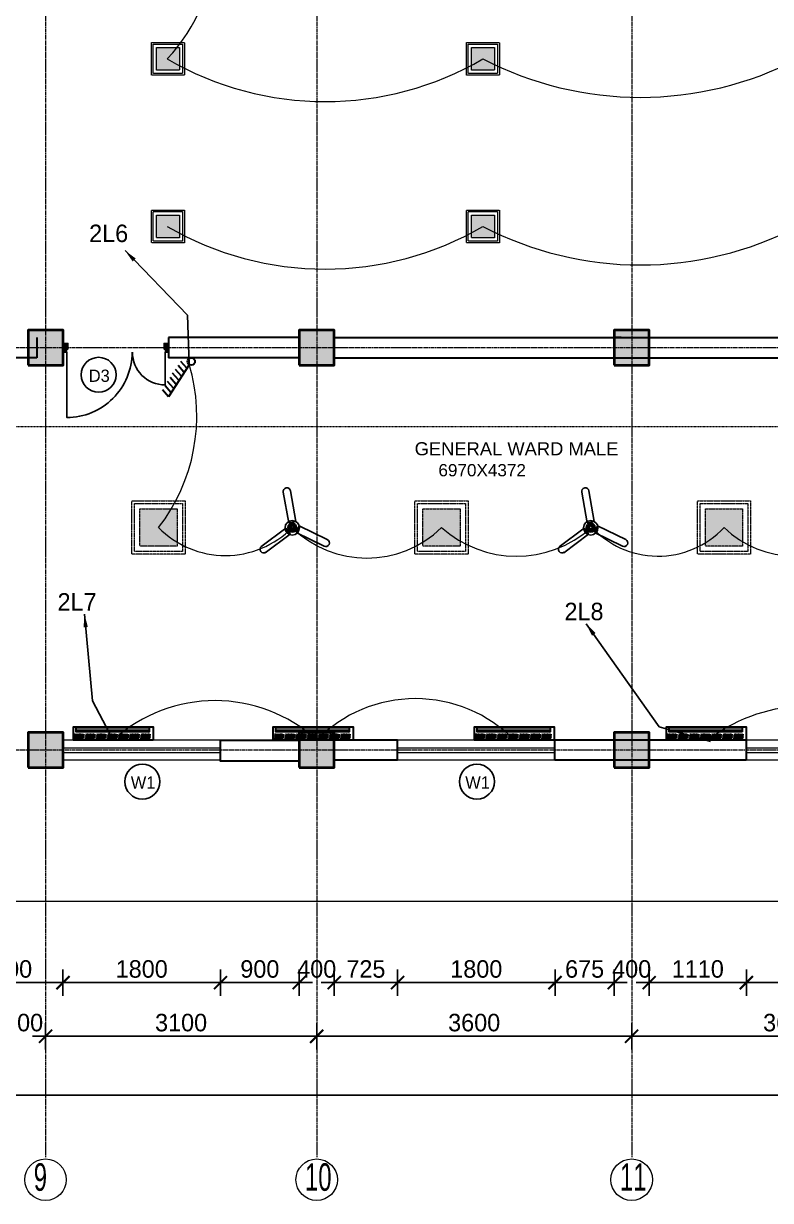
# Model space of a CAD drawing. Header units: inches. Extents: x -3071 to 2534411, y -17796 to 388172.
# Drawn here: x 1693144 to 1701681, y 347001 to 360455 of the extents above; entities that cross this region are included whole.
import ezdxf
from ezdxf.enums import TextEntityAlignment as Align

# ---------------------------------------------------------------- set-up
doc = ezdxf.new("R2010")
doc.units = ezdxf.units.IN
doc.header["$MEASUREMENT"] = 0
for name, pattern in [('ACAD_ISO08W100', [36, 24, -3, 6, -3]), ('CENTER', [2, 1.25, -0.25, 0.25, -0.25]), ('DASHDOT2', [12.7, 6.35, -3.175, 0, -3.175]), ('DASHED', [0.75, 0.5, -0.25])]:
    doc.linetypes.add(name, pattern=pattern)
for name, color, linetype, lineweight in [('001-Archi-Opening Tags', 14, 'Continuous', 25), ('002-Archi- Opening', 90, 'Continuous', 25), ('1 LIGHT N SWITCH', 3, 'Continuous', 25), ('A .4 col', 5, 'Continuous', 40), ('A 0.13 dw', 3, 'Continuous', 13), ('A 0.13 IND DIM', 240, 'Continuous', 13), ('Bed Head Panel 0.9 m', 120, 'Continuous', 30), ('cen', 50, 'ACAD_ISO08W100', 5), ('dotted line', 1, 'DASHED', 9), ('Grid Tag', 6, 'Continuous', 20), ('p1 walls stone outline', 4, 'Continuous', 30), ('section', 6, 'DASHDOT2', 20), ('Switches', 173, 'Continuous', 15), ('text', 7, 'Continuous', 25)]:
    doc.layers.add(name, color=color, linetype=linetype, lineweight=lineweight)
for name, color, linetype in [('1 x 4 recessed', 80, 'CENTER'), ('2 x 11 recessed', 60, 'CENTER'), ('thrtywpanel', 7, 'Continuous'), ('Wires', 1, 'Continuous')]:
    doc.layers.add(name, color=color, linetype=linetype)
doc.styles.add('AERIAL', font='arial.ttf', dxfattribs={"height": 10})
doc.styles.add('Archi 100', font='GOTHIC.TTF', dxfattribs={"height": 200})
doc.styles.add('CG', font='GOTHIC.TTF', dxfattribs={"height": 40})
doc.styles.get("Standard").update_dxf_attribs({"font": 'GOTHIC.TTF'})
doc.dimstyles.new('Archi 100', dxfattribs={"dimtxt": 200, "dimasz": 150, "dimexe": 150, "dimexo": 300, "dimgap": 50, "dimtad": 1, "dimdec": 0, "dimrnd": 5, "dimzin": 0, "dimdsep": 46, "dimtxsty": 'Archi 100', "dimblk": 'ARCHTICK', "dimcen": 0.09, "dimdle": 150, "dimclrd": 256, "dimclre": 256, "dimclrt": 256, "dimadec": 0, "dimazin": 0, "dimtfac": 1, "dimtdec": 0, "dimtix": 1, "dimtofl": 0, "dimtmove": 0, "dimatfit": 3, "dimfxl": 150, "dimfxlon": 1, "dimtolj": 1, "dimtzin": 0, "dimlwd": -1, "dimlwe": -1, "dimarcsym": 0})

# ---------------------------------------------------------------- blocks, each defined once
blk = doc.blocks.new('W2')
at = {"layer": 'A 0.13 dw'}
for points in [[(143910, 195589), (143910, 195359), (142110, 195359), (142110, 195589)], [(142110, 195446), (143910, 195446), (143910, 195496), (142110, 195496)]]:
    blk.add_lwpolyline(points, close=True, dxfattribs=at)
blk = doc.blocks.new('window tag')
blk.add_circle((0, 0), 200)
at = {"style": 'Archi 100', "flags": 1}
for tag, p in [('WIDTH', (15, 174.5)), ('HEIGHT', (-4.5, -348.5))]:
    blk.add_attdef(tag, p, '', height=200, dxfattribs=at)
at = {"style": 'Archi 100'}
blk.add_attdef('SYMBOL', text='', height=200, dxfattribs=at).set_placement((8, -10.5), align=Align.MIDDLE_CENTER)
blk = doc.blocks.new('*U652')
at = {"ltscale": 100}
for points in [[(5, 50), (5, -50), (55, -50), (55, 15), (40, 15), (40, 50)], [(1195, 50), (1195, -50), (1145, -50), (1145, 15), (1160, 15), (1160, 50)]]:
    blk.add_hatch(color=256, dxfattribs=at).paths.add_polyline_path(points)
for points in [[(783, 50, 0.414214), (43, 790), (43, 50)], [(786, 50, -0.414214), (1157, 421), (1157, 50)]]:
    blk.add_lwpolyline(points, format="xyb", dxfattribs=at)
for points in [[(5, 50), (5, -50), (55, -50), (55, 15), (40, 15), (40, 50)], [(1195, 50), (1195, -50), (1145, -50), (1145, 15), (1160, 15), (1160, 50)]]:
    blk.add_lwpolyline(points, close=True)
blk = doc.blocks.new('grid')
at = {"layer": 'Grid Tag', "linetype": 'Continuous', "ltscale": 30}
blk.add_circle((51, 48), 264, dxfattribs=at)
blk.add_attdef('GRID', (-143, -93), '', height=200)
blk = doc.blocks.new('_ArchTick')
at = {"color": 0, "linetype": 'ByBlock', "const_width": 0.15}
blk.add_lwpolyline([(-0.5, -0.5), (0.5, 0.5)], dxfattribs=at)
blk = doc.blocks.new('*D1050')
at = {"transparency": 16777216}
for p, q in [((1701406, 349641), (1701406, 349341)), ((1703206, 349641), (1703206, 349341)), ((1703356, 349491), (1701256, 349491))]:
    blk.add_line(p, q, dxfattribs=at)
at = {"layer": 'Defpoints', "color": 0, "transparency": 16777216}
for p in [(1701406, 352034), (1703206, 352034), (1701406, 349491)]:
    blk.add_point(p, dxfattribs=at)
at = {"transparency": 16777216, "xscale": 150, "yscale": 150, "zscale": 150, "rotation": 180}
blk.add_blockref('_ArchTick', (1701406, 349491), dxfattribs=at)
at = {"transparency": 16777216, "xscale": 150, "yscale": 150, "zscale": 150}
blk.add_blockref('_ArchTick', (1703206, 349491), dxfattribs=at)
at = {"transparency": 16777216, "insert": (1702306, 349646), "char_height": 200, "attachment_point": 5, "style": 'Archi 100'}
blk.add_mtext('\\A1;1800', dxfattribs=at)
blk = doc.blocks.new('*D1051')
at = {"transparency": 16777216}
for p, q in [((1700295, 349641), (1700295, 349341)), ((1701406, 349641), (1701406, 349341)), ((1701556, 349491), (1700145, 349491))]:
    blk.add_line(p, q, dxfattribs=at)
at = {"layer": 'Defpoints', "color": 0, "transparency": 16777216}
for p in [(1701406, 352034), (1700295, 351949), (1700295, 349491)]:
    blk.add_point(p, dxfattribs=at)
at = {"transparency": 16777216, "xscale": 150, "yscale": 150, "zscale": 150, "rotation": 180}
blk.add_blockref('_ArchTick', (1700295, 349491), dxfattribs=at)
at = {"transparency": 16777216, "xscale": 150, "yscale": 150, "zscale": 150}
blk.add_blockref('_ArchTick', (1701406, 349491), dxfattribs=at)
at = {"transparency": 16777216, "insert": (1700851, 349646), "char_height": 200, "attachment_point": 5, "style": 'Archi 100'}
blk.add_mtext('\\A1;1110', dxfattribs=at)
blk = doc.blocks.new('*D1052')
at = {"transparency": 16777216}
for p, q in [((1699895, 349641), (1699895, 349341)), ((1700295, 349641), (1700295, 349341)), ((1699895, 349491), (1699745, 349491)), ((1700295, 349491), (1700445, 349491))]:
    blk.add_line(p, q, dxfattribs=at)
at = {"layer": 'Defpoints', "color": 0, "transparency": 16777216}
for p in [(1699895, 351949), (1700295, 351949), (1699895, 349491)]:
    blk.add_point(p, dxfattribs=at)
at = {"transparency": 16777216, "xscale": 150, "yscale": 150, "zscale": 150}
blk.add_blockref('_ArchTick', (1699895, 349491), dxfattribs=at)
at = {"transparency": 16777216, "xscale": 150, "yscale": 150, "zscale": 150, "rotation": 180}
blk.add_blockref('_ArchTick', (1700295, 349491), dxfattribs=at)
at = {"transparency": 16777216, "insert": (1700095, 349646), "char_height": 200, "attachment_point": 5, "style": 'Archi 100'}
blk.add_mtext('\\A1;400', dxfattribs=at)
blk = doc.blocks.new('*D1053')
at = {"transparency": 16777216}
for p, q in [((1699219, 349641), (1699219, 349341)), ((1699895, 349641), (1699895, 349341)), ((1700045, 349491), (1699069, 349491))]:
    blk.add_line(p, q, dxfattribs=at)
at = {"layer": 'Defpoints', "color": 0, "transparency": 16777216}
for p in [(1699219, 352034), (1699895, 351949), (1699219, 349491)]:
    blk.add_point(p, dxfattribs=at)
at = {"transparency": 16777216, "xscale": 150, "yscale": 150, "zscale": 150, "rotation": 180}
blk.add_blockref('_ArchTick', (1699219, 349491), dxfattribs=at)
at = {"transparency": 16777216, "xscale": 150, "yscale": 150, "zscale": 150}
blk.add_blockref('_ArchTick', (1699895, 349491), dxfattribs=at)
at = {"transparency": 16777216, "insert": (1699557, 349646), "char_height": 200, "attachment_point": 5, "style": 'Archi 100'}
blk.add_mtext('\\A1;675', dxfattribs=at)
blk = doc.blocks.new('*D1054')
at = {"transparency": 16777216}
for p, q in [((1697419, 349641), (1697419, 349341)), ((1699219, 349641), (1699219, 349341)), ((1699369, 349491), (1697269, 349491))]:
    blk.add_line(p, q, dxfattribs=at)
at = {"layer": 'Defpoints', "color": 0, "transparency": 16777216}
for p in [(1697419, 352034), (1699219, 352034), (1697419, 349491)]:
    blk.add_point(p, dxfattribs=at)
at = {"transparency": 16777216, "xscale": 150, "yscale": 150, "zscale": 150, "rotation": 180}
blk.add_blockref('_ArchTick', (1697419, 349491), dxfattribs=at)
at = {"transparency": 16777216, "xscale": 150, "yscale": 150, "zscale": 150}
blk.add_blockref('_ArchTick', (1699219, 349491), dxfattribs=at)
at = {"transparency": 16777216, "insert": (1698319, 349646), "char_height": 200, "attachment_point": 5, "style": 'Archi 100'}
blk.add_mtext('\\A1;1800', dxfattribs=at)
blk = doc.blocks.new('*D1055')
at = {"transparency": 16777216}
for p, q in [((1696695, 349641), (1696695, 349341)), ((1697419, 349641), (1697419, 349341)), ((1697569, 349491), (1696545, 349491))]:
    blk.add_line(p, q, dxfattribs=at)
at = {"layer": 'Defpoints', "color": 0, "transparency": 16777216}
for p in [(1697419, 352034), (1696695, 351949), (1696695, 349491)]:
    blk.add_point(p, dxfattribs=at)
at = {"transparency": 16777216, "xscale": 150, "yscale": 150, "zscale": 150, "rotation": 180}
blk.add_blockref('_ArchTick', (1696695, 349491), dxfattribs=at)
at = {"transparency": 16777216, "xscale": 150, "yscale": 150, "zscale": 150}
blk.add_blockref('_ArchTick', (1697419, 349491), dxfattribs=at)
at = {"transparency": 16777216, "insert": (1697057, 349646), "char_height": 200, "attachment_point": 5, "style": 'Archi 100'}
blk.add_mtext('\\A1;725', dxfattribs=at)
blk = doc.blocks.new('*D1056')
at = {"transparency": 16777216}
for p, q in [((1696295, 349641), (1696295, 349341)), ((1696695, 349641), (1696695, 349341)), ((1696295, 349491), (1696145, 349491)), ((1696695, 349491), (1696845, 349491))]:
    blk.add_line(p, q, dxfattribs=at)
at = {"layer": 'Defpoints', "color": 0, "transparency": 16777216}
for p in [(1696295, 351949), (1696695, 351949), (1696295, 349491)]:
    blk.add_point(p, dxfattribs=at)
at = {"transparency": 16777216, "xscale": 150, "yscale": 150, "zscale": 150}
blk.add_blockref('_ArchTick', (1696295, 349491), dxfattribs=at)
at = {"transparency": 16777216, "xscale": 150, "yscale": 150, "zscale": 150, "rotation": 180}
blk.add_blockref('_ArchTick', (1696695, 349491), dxfattribs=at)
at = {"transparency": 16777216, "insert": (1696495, 349646), "char_height": 200, "attachment_point": 5, "style": 'Archi 100'}
blk.add_mtext('\\A1;400', dxfattribs=at)
blk = doc.blocks.new('*D1057')
at = {"transparency": 16777216}
for p, q in [((1695395, 349641), (1695395, 349341)), ((1696295, 349641), (1696295, 349341)), ((1696445, 349491), (1695245, 349491))]:
    blk.add_line(p, q, dxfattribs=at)
at = {"layer": 'Defpoints', "color": 0, "transparency": 16777216}
for p in [(1695395, 352021), (1696295, 351949), (1695395, 349491)]:
    blk.add_point(p, dxfattribs=at)
at = {"transparency": 16777216, "xscale": 150, "yscale": 150, "zscale": 150, "rotation": 180}
blk.add_blockref('_ArchTick', (1695395, 349491), dxfattribs=at)
at = {"transparency": 16777216, "xscale": 150, "yscale": 150, "zscale": 150}
blk.add_blockref('_ArchTick', (1696295, 349491), dxfattribs=at)
at = {"transparency": 16777216, "insert": (1695845, 349646), "char_height": 200, "attachment_point": 5, "style": 'Archi 100'}
blk.add_mtext('\\A1;900', dxfattribs=at)
blk = doc.blocks.new('*D1058')
at = {"transparency": 16777216}
for p, q in [((1693595, 349641), (1693595, 349341)), ((1695395, 349641), (1695395, 349341)), ((1695545, 349491), (1693445, 349491))]:
    blk.add_line(p, q, dxfattribs=at)
at = {"layer": 'Defpoints', "color": 0, "transparency": 16777216}
for p in [(1695395, 352021), (1693595, 351949), (1693595, 349491)]:
    blk.add_point(p, dxfattribs=at)
at = {"transparency": 16777216, "xscale": 150, "yscale": 150, "zscale": 150, "rotation": 180}
blk.add_blockref('_ArchTick', (1693595, 349491), dxfattribs=at)
at = {"transparency": 16777216, "xscale": 150, "yscale": 150, "zscale": 150}
blk.add_blockref('_ArchTick', (1695395, 349491), dxfattribs=at)
at = {"transparency": 16777216, "insert": (1694495, 349646), "char_height": 200, "attachment_point": 5, "style": 'Archi 100'}
blk.add_mtext('\\A1;1800', dxfattribs=at)
blk = doc.blocks.new('*D1059')
at = {"transparency": 16777216}
for p, q in [((1692295, 349641), (1692295, 349341)), ((1693595, 349641), (1693595, 349341)), ((1693745, 349491), (1692145, 349491))]:
    blk.add_line(p, q, dxfattribs=at)
at = {"layer": 'Defpoints', "color": 0, "transparency": 16777216}
for p in [(1692295, 351974), (1693595, 351949), (1692295, 349491)]:
    blk.add_point(p, dxfattribs=at)
at = {"transparency": 16777216, "xscale": 150, "yscale": 150, "zscale": 150, "rotation": 180}
blk.add_blockref('_ArchTick', (1692295, 349491), dxfattribs=at)
at = {"transparency": 16777216, "xscale": 150, "yscale": 150, "zscale": 150}
blk.add_blockref('_ArchTick', (1693595, 349491), dxfattribs=at)
at = {"transparency": 16777216, "insert": (1692945, 349646), "char_height": 200, "attachment_point": 5, "style": 'Archi 100'}
blk.add_mtext('\\A1;1300', dxfattribs=at)
blk = doc.blocks.new('*D1075')
at = {"transparency": 16777216}
for p, q in [((1700095, 349028), (1700095, 348728)), ((1703695, 349028), (1703695, 348728)), ((1703845, 348878), (1699945, 348878))]:
    blk.add_line(p, q, dxfattribs=at)
at = {"layer": 'Defpoints', "color": 0, "transparency": 16777216}
for p in [(1700095, 352149), (1703695, 352149), (1700095, 348878)]:
    blk.add_point(p, dxfattribs=at)
at = {"transparency": 16777216, "xscale": 150, "yscale": 150, "zscale": 150, "rotation": 180}
blk.add_blockref('_ArchTick', (1700095, 348878), dxfattribs=at)
at = {"transparency": 16777216, "xscale": 150, "yscale": 150, "zscale": 150}
blk.add_blockref('_ArchTick', (1703695, 348878), dxfattribs=at)
at = {"transparency": 16777216, "insert": (1701895, 349033), "char_height": 200, "attachment_point": 5, "style": 'Archi 100'}
blk.add_mtext('\\A1;3600', dxfattribs=at)
blk = doc.blocks.new('*D1076')
at = {"transparency": 16777216}
for p, q in [((1696495, 349028), (1696495, 348728)), ((1700095, 349028), (1700095, 348728)), ((1700245, 348878), (1696345, 348878))]:
    blk.add_line(p, q, dxfattribs=at)
at = {"layer": 'Defpoints', "color": 0, "transparency": 16777216}
for p in [(1696495, 352149), (1700095, 352149), (1696495, 348878)]:
    blk.add_point(p, dxfattribs=at)
at = {"transparency": 16777216, "xscale": 150, "yscale": 150, "zscale": 150, "rotation": 180}
blk.add_blockref('_ArchTick', (1696495, 348878), dxfattribs=at)
at = {"transparency": 16777216, "xscale": 150, "yscale": 150, "zscale": 150}
blk.add_blockref('_ArchTick', (1700095, 348878), dxfattribs=at)
at = {"transparency": 16777216, "insert": (1698295, 349033), "char_height": 200, "attachment_point": 5, "style": 'Archi 100'}
blk.add_mtext('\\A1;3600', dxfattribs=at)
blk = doc.blocks.new('*D1077')
at = {"transparency": 16777216}
for p, q in [((1693395, 349028), (1693395, 348728)), ((1696495, 349028), (1696495, 348728)), ((1696645, 348878), (1693245, 348878))]:
    blk.add_line(p, q, dxfattribs=at)
at = {"layer": 'Defpoints', "color": 0, "transparency": 16777216}
for p in [(1693395, 352149), (1696495, 352149), (1693395, 348878)]:
    blk.add_point(p, dxfattribs=at)
at = {"transparency": 16777216, "xscale": 150, "yscale": 150, "zscale": 150, "rotation": 180}
blk.add_blockref('_ArchTick', (1693395, 348878), dxfattribs=at)
at = {"transparency": 16777216, "xscale": 150, "yscale": 150, "zscale": 150}
blk.add_blockref('_ArchTick', (1696495, 348878), dxfattribs=at)
at = {"transparency": 16777216, "insert": (1694945, 349033), "char_height": 200, "attachment_point": 5, "style": 'Archi 100'}
blk.add_mtext('\\A1;3100', dxfattribs=at)
blk = doc.blocks.new('*D1078')
at = {"transparency": 16777216}
for p, q in [((1692895, 349028), (1692895, 348728)), ((1693395, 349028), (1693395, 348728)), ((1692895, 348878), (1692745, 348878)), ((1693395, 348878), (1693545, 348878))]:
    blk.add_line(p, q, dxfattribs=at)
at = {"layer": 'Defpoints', "color": 0, "transparency": 16777216}
for p in [(1692895, 352149), (1693395, 352149), (1692895, 348878)]:
    blk.add_point(p, dxfattribs=at)
at = {"transparency": 16777216, "xscale": 150, "yscale": 150, "zscale": 150}
blk.add_blockref('_ArchTick', (1692895, 348878), dxfattribs=at)
at = {"transparency": 16777216, "xscale": 150, "yscale": 150, "zscale": 150, "rotation": 180}
blk.add_blockref('_ArchTick', (1693395, 348878), dxfattribs=at)
at = {"transparency": 16777216, "insert": (1693145, 349033), "char_height": 200, "attachment_point": 5, "style": 'Archi 100'}
blk.add_mtext('\\A1;500', dxfattribs=at)
blk = doc.blocks.new('*D1086')
at = {"transparency": 16777216}
for p, q in [((1668422, 348356), (1668422, 348056)), ((1707495, 348356), (1707495, 348056)), ((1668272, 348206), (1707645, 348206))]:
    blk.add_line(p, q, dxfattribs=at)
at = {"layer": 'Defpoints', "color": 0, "transparency": 16777216}
for p in [(1668422, 354894), (1707495, 351949), (1707495, 348206)]:
    blk.add_point(p, dxfattribs=at)
at = {"transparency": 16777216, "xscale": 150, "yscale": 150, "zscale": 150, "rotation": 180}
blk.add_blockref('_ArchTick', (1668422, 348206), dxfattribs=at)
at = {"transparency": 16777216, "xscale": 150, "yscale": 150, "zscale": 150}
blk.add_blockref('_ArchTick', (1707495, 348206), dxfattribs=at)
at = {"transparency": 16777216, "insert": (1687958, 348361), "char_height": 200, "attachment_point": 5, "style": 'Archi 100'}
blk.add_mtext('\\A1;39075', dxfattribs=at)
blk = doc.blocks.new('A$C4D5976BB')
at = {"layer": 'Bed Head Panel 0.9 m', "ltscale": 3}
h = blk.add_hatch(dxfattribs=at)
h.set_pattern_fill('ANSI31', color=3)
h.set_pattern_definition([(45, (-1392270.40026, 1470343.87933), (-0.088388347648, 0.088388347648), [])])
h.paths.add_polyline_path([(44, 59), (870, 59), (870, 43), (44, 43)])
for points in [[(0, 150), (900, 150), (900, 0), (0, 0)], [(44, 129), (74, 129), (74, 96), (44, 96)], [(75, 129), (87, 129), (87, 95), (75, 95)], [(75, 129), (87, 129), (87, 96), (75, 96)], [(99, 129), (87, 129), (87, 95), (99, 95)], [(99, 129), (87, 129), (87, 96), (99, 96)], [(131, 129), (101, 129), (101, 96), (131, 96)], [(166, 129), (210, 129), (210, 96), (166, 96)], [(258, 129), (215, 129), (215, 96), (258, 96)], [(291, 129), (335, 129), (335, 96), (291, 96)], [(383, 129), (340, 129), (340, 96), (383, 96)], [(416, 129), (460, 129), (460, 96), (416, 96)], [(508, 129), (465, 129), (465, 96), (508, 96)], [(541, 129), (585, 129), (585, 96), (541, 96)], [(633, 129), (590, 129), (590, 96), (633, 96)], [(666, 129), (710, 129), (710, 96), (666, 96)], [(758, 129), (715, 129), (715, 96), (758, 96)], [(794, 129), (824, 129), (824, 96), (794, 96)], [(825, 129), (837, 129), (837, 95), (825, 95)], [(825, 129), (837, 129), (837, 96), (825, 96)], [(849, 129), (837, 129), (837, 95), (849, 95)], [(849, 129), (837, 129), (837, 96), (849, 96)], [(881, 129), (851, 129), (851, 96), (881, 96)]]:
    blk.add_lwpolyline(points, close=True, dxfattribs=at)
at = {"layer": 'Bed Head Panel 0.9 m', "linetype": 'DASHDOT2', "lineweight": 30}
for points in [[(37, 135), (137, 135), (137, 85), (37, 85)], [(162, 135), (262, 135), (262, 85), (162, 85)], [(287, 135), (387, 135), (387, 85), (287, 85)], [(412, 135), (512, 135), (512, 85), (412, 85)], [(537, 135), (637, 135), (637, 85), (537, 85)], [(662, 135), (762, 135), (762, 85), (662, 85)], [(787, 135), (887, 135), (887, 85), (787, 85)]]:
    blk.add_lwpolyline(points, close=True, dxfattribs=at)
at = {"layer": 'Bed Head Panel 0.9 m', "lineweight": 30, "ltscale": 3}
for points in [[(44, 59), (870, 59), (870, 43), (44, 43)], [(44, 43), (870, 43), (870, 10), (44, 10)]]:
    blk.add_lwpolyline(points, close=True, dxfattribs=at)
at = {"layer": 'Bed Head Panel 0.9 m', "ltscale": 3}
for centre, radius in [((50, 103), 2.31), ((52, 111), 1.31), ((58, 123), 2.31), ((65, 111), 1.31), ((67, 103), 2.31), ((107, 103), 2.31), ((109, 111), 1.31), ((115, 123), 2.31), ((123, 111), 1.31), ((124, 103), 2.31), ((188, 114), 4.62), ((188, 114), 3.43), ((188, 114), 2.31), ((236, 114), 4.62), ((236, 114), 3.43), ((236, 114), 2.31), ((313, 114), 4.62), ((313, 114), 3.43), ((313, 114), 2.31), ((361, 114), 4.62), ((361, 114), 3.43), ((361, 114), 2.31), ((438, 114), 4.62), ((438, 114), 3.43), ((438, 114), 2.31), ((486, 114), 4.62), ((486, 114), 3.43), ((486, 114), 2.31), ((563, 114), 4.62), ((563, 114), 3.43), ((563, 114), 2.31), ((611, 114), 4.62), ((611, 114), 3.43), ((611, 114), 2.31), ((688, 114), 4.62), ((688, 114), 3.43), ((688, 114), 2.31), ((736, 114), 4.62), ((736, 114), 3.43), ((736, 114), 2.31), ((800, 103), 2.31), ((802, 111), 1.31), ((808, 123), 2.31), ((815, 111), 1.31), ((817, 103), 2.31), ((857, 103), 2.31), ((859, 111), 1.31), ((865, 123), 2.31), ((873, 111), 1.31), ((874, 103), 2.31)]:
    blk.add_circle(centre, radius, dxfattribs=at)
blk = doc.blocks.new('36W LED PANEL')
at = {"layer": '2 x 11 recessed', "lineweight": 0, "true_color": 0xffffff, "transparency": 33554664}
h = blk.add_hatch(color=7, dxfattribs=at)
h.dxf.hatch_style = 1
h.set_gradient(color1=(0, 0, 255), color2=(255, 255, 0))
h.paths.add_polyline_path([(-213, 213), (213, 213), (213, -213), (-213, -213)])
at = {"layer": '2 x 11 recessed', "lineweight": 0}
for points in [[(-304, 304), (304, 304), (304, -304), (-304, -304)], [(-274, 274), (274, 274), (274, -274), (-274, -274)], [(-213, 213), (213, 213), (213, -213), (-213, -213)]]:
    blk.add_lwpolyline(points, close=True, dxfattribs=at)
blk = doc.blocks.new('1by1 15w')
at = {"layer": '2 x 11 recessed', "lineweight": 0, "true_color": 0xffffff}
h = blk.add_hatch(dxfattribs=at)
h.set_pattern_fill('DOTS', scale=7.6)
h.set_pattern_definition([(0, (-24150.00014, -28906.40267), (0.2375, 0.475), [0, -0.475])])
h.paths.add_polyline_path([(111699, 133932), (111912, 133932), (111912, 133720), (111699, 133720)])
at = {"layer": '2 x 11 recessed', "lineweight": 0}
for points in [[(111654, 133978), (111958, 133978), (111958, 133674), (111654, 133674)], [(111669, 133963), (111942, 133963), (111942, 133689), (111669, 133689)], [(111699, 133932), (111912, 133932), (111912, 133720), (111699, 133720)]]:
    blk.add_lwpolyline(points, close=True, dxfattribs=at)
blk = doc.blocks.new('CEILING FAN')
at = {"color": 3, "extrusion": (0.984895, 0.173153, 0)}
for p, q in [((106653.1, -145939.7, -77.9), (106653.1, -145939.7, -75.8)), ((106673, -146053.1, -77.9), (106673, -146053.1, -75.8))]:
    blk.add_line(p, q, dxfattribs=at)
at = {"color": 3, "extrusion": (0, 0, -1)}
for p, q in [((106673, -146053.1, -77.9), (106653.1, -145939.7, -77.9)), ((106646.3, -146057.8, -77.9), (106673, -146053.1, -77.9)), ((106673.6, -146093.9, -77.9), (106685.4, -146069.5, -77.9)), ((106543.3, -146147, -77.9), (106635.2, -146077.5, -77.9)), ((106651.6, -146099.2, -77.9), (106559.7, -146168.6, -77.9)), ((106635.2, -146077.5, -77.9), (106651.6, -146099.2, -77.9)), ((106777.3, -146144.1, -77.9), (106673.6, -146093.9, -77.9))]:
    blk.add_line(p, q, dxfattribs=at)
at = {"color": 3}
for p, q in [((106653.1, -145939.7, -77.9), (106653.1, -145939.7, -75.8)), ((106626.4, -145944.4, -77.9), (106626.4, -145944.4, -75.8)), ((106673, -146053.1, -75.8), (106646.3, -146057.8, -75.8)), ((106673.6, -146093.9, -75.8), (106685.4, -146069.5, -75.8)), ((106543.3, -146147, -75.8), (106635.2, -146077.5, -75.8)), ((106651.6, -146099.2, -75.8), (106559.7, -146168.6, -75.8)), ((106635.2, -146077.5, -75.8), (106651.6, -146099.2, -75.8)), ((106777.3, -146144.1, -75.8), (106673.6, -146093.9, -75.8)), ((106789.1, -146119.7, -77.9), (106789.1, -146119.7, -75.8))]:
    blk.add_line(p, q, dxfattribs=at)
at = {"color": 3, "extrusion": (-0.984895, -0.173153, 0)}
for p, q in [((106626.4, -145944.4, -77.9), (106626.4, -145944.4, -75.8)), ((106626.4, -145944.4, -77.9), (106646.3, -146057.8, -77.9)), ((106646.3, -146057.8, -77.9), (106646.3, -146057.8, -75.8))]:
    blk.add_line(p, q, dxfattribs=at)
at = {"color": 3, "extrusion": (0.173153, -0.984895, 0)}
for p, q in [((106673, -146053.1, -75.8), (106646.3, -146057.8, -75.8)), ((106646.3, -146057.8, -77.9), (106673, -146053.1, -77.9)), ((106646.3, -146057.8, -77.9), (106646.3, -146057.8, -75.8)), ((106673, -146053.1, -77.9), (106673, -146053.1, -75.8))]:
    blk.add_line(p, q, dxfattribs=at)
at = {"color": 3, "extrusion": (-0.900152, 0.435576, 0)}
for p, q in [((106673.6, -146093.9, -75.8), (106685.4, -146069.5, -75.8)), ((106673.6, -146093.9, -77.9), (106685.4, -146069.5, -77.9)), ((106685.4, -146069.5, -77.9), (106685.4, -146069.5, -75.8)), ((106673.6, -146093.9, -77.9), (106673.6, -146093.9, -75.8))]:
    blk.add_line(p, q, dxfattribs=at)
at = {"color": 3, "extrusion": (0.435576, 0.900152, 0)}
for p, q in [((106685.4, -146069.5, -77.9), (106685.4, -146069.5, -75.8)), ((106685.4, -146069.5, -77.9), (106789.1, -146119.7, -77.9)), ((106789.1, -146119.7, -77.9), (106789.1, -146119.7, -75.8))]:
    blk.add_line(p, q, dxfattribs=at)
at = {"color": 3, "extrusion": (-0.602909, 0.79781, 0)}
for p, q in [((106543.3, -146147, -75.8), (106635.2, -146077.5, -75.8)), ((106543.3, -146147, -77.9), (106635.2, -146077.5, -77.9)), ((106635.2, -146077.5, -77.9), (106635.2, -146077.5, -75.8))]:
    blk.add_line(p, q, dxfattribs=at)
at = {"color": 3, "extrusion": (0.602909, -0.79781, 0)}
for p, q in [((106651.6, -146099.2, -75.8), (106559.7, -146168.6, -75.8)), ((106651.6, -146099.2, -77.9), (106559.7, -146168.6, -77.9)), ((106651.6, -146099.2, -77.9), (106651.6, -146099.2, -75.8)), ((106561.9, -146166.6, -2.2), (106561.9, -146166.6, -0.2))]:
    blk.add_line(p, q, dxfattribs=at)
at = {"color": 3, "extrusion": (0.79781, 0.602909, 0)}
for p, q in [((106635.2, -146077.5, -75.8), (106651.6, -146099.2, -75.8)), ((106635.2, -146077.5, -77.9), (106635.2, -146077.5, -75.8)), ((106635.2, -146077.5, -77.9), (106651.6, -146099.2, -77.9)), ((106651.6, -146099.2, -77.9), (106651.6, -146099.2, -75.8))]:
    blk.add_line(p, q, dxfattribs=at)
at = {"color": 3, "extrusion": (-0.435576, -0.900152, 0)}
for p, q in [((106777.3, -146144.1, -75.8), (106673.6, -146093.9, -75.8)), ((106673.6, -146093.9, -77.9), (106673.6, -146093.9, -75.8)), ((106777.3, -146144.1, -77.9), (106673.6, -146093.9, -77.9))]:
    blk.add_line(p, q, dxfattribs=at)
at = {"color": 3}
for centre, radius in [((106659.6, -146076.1, -70.9), 26.7), ((106659.6, -146076.1, -81.1), 26.7), ((106659.6, -146076.1, 0.2), 6.78)]:
    blk.add_circle(centre, radius, dxfattribs=at)
at = {"color": 3, "extrusion": (0, 0, -1)}
for centre, radius in [((-106659.6, -146076.1, 81.1), 26.7), ((-106659.6, -146076.1, 70.9), 26.7), ((-106659.6, -146076.1, 81.1), 6.78), ((-106659.6, -146076.1, 81.1), 6.78)]:
    blk.add_circle(centre, radius, dxfattribs=at)
at = {"color": 3, "extrusion": (-0.024462, -1e-16, 0.999701)}
for centre, radius in [((146075.5, 106627.9, -2592.9), 16.3), ((146075.2, 106627.9, -2592.9), 14.5), ((146075.2, 106627.9, -2592.9), 14.5), ((146075.5, 106627.9, -2614.6), 8.13)]:
    blk.add_circle(centre, radius, dxfattribs=at)
at = {"color": 3, "extrusion": (0.024462, 1e-16, -0.999701)}
for centre, radius in [((-146075.5, 106627.9, 2592.9), 16.3), ((-146075.7, 106627.9, 2609.1), 10.2), ((-146075.3, 106627.9, 2609.1), 9.08), ((-146075.2, 106627.9, 2614.6), 7.26)]:
    blk.add_circle(centre, radius, dxfattribs=at)
at = {"color": 3, "extrusion": (0.024462, 0, -0.999701)}
blk.add_circle((-146075.3, 106627.9, 2609.1), 6.78, dxfattribs=at)
at = {"color": 3, "extrusion": (0, 0, -1)}
for centre, start, end in [((-106639.7, -145942, 77.9), 350.0288, 170.0288), ((-106639.7, -145942, 75.8), 350.0288, 170.0288), ((-106553.7, -146155.7, 2.2), 232.9215, 52.9215), ((-106783.2, -146131.9, 75.8), 115.822, 295.822), ((-106783.2, -146131.9, 77.9), 115.822, 295.822), ((-106783.2, -146131.9, 77.9), 115.822, 295.822)]:
    blk.add_arc(centre, 13.6, start, end, dxfattribs=at)
at = {"color": 3}
for centre, start, end in [((106639.7, -145942, -75.8), 9.9712, 189.9712), ((106639.7, -145942, -77.9), 9.9712, 189.9712), ((106783.2, -146131.9, -75.8), 244.178, 64.178)]:
    blk.add_arc(centre, 13.6, start, end, dxfattribs=at)
blk = doc.blocks.new('8 gang')
at = {"layer": 'Switches', "lineweight": 30}
for p, q in [((1.74, 2.08), (7.96, 11.68)), ((7.96, 11.68), (9.72, 9.67)), ((5.7, 7.92), (7.46, 5.92)), ((6.46, 9.17), (8.21, 7.17)), ((7.21, 10.43), (8.97, 8.42)), ((3.32, 4.29), (5.08, 2.28)), ((4.07, 5.54), (5.83, 3.54)), ((4.95, 6.67), (6.71, 4.66)), ((2.44, 3.16), (4.2, 1.16))]:
    blk.add_line(p, q, dxfattribs=at)
blk.add_circle((1.13, 1.13), 1.13, dxfattribs=at)

msp = doc.modelspace()

# ---------------------------------------------------------------- hatches: boundary and pattern name
at = {"layer": 'A .4 col', "linetype": 'Continuous'}
h = msp.add_hatch(color=256, dxfattribs=at)
h.dxf.hatch_style = 1
h.paths.add_polyline_path([(1693195.4, 356549.4), (1693595.4, 356549.4), (1693595.4, 356949.4), (1693195.4, 356949.4)])
h = msp.add_hatch(color=256, dxfattribs=at)
h.dxf.hatch_style = 1
h.paths.add_polyline_path([(1696295.4, 356549.4), (1696695.4, 356549.4), (1696695.4, 356949.4), (1696295.4, 356949.4)])
h = msp.add_hatch(color=256, dxfattribs=at)
h.dxf.hatch_style = 1
h.paths.add_polyline_path([(1699895.4, 356549.4), (1700295.4, 356549.4), (1700295.4, 356949.4), (1699895.4, 356949.4)])
h = msp.add_hatch(color=256, dxfattribs=at)
h.dxf.hatch_style = 1
h.paths.add_polyline_path([(1693195.4, 351949.4), (1693595.4, 351949.4), (1693595.4, 352349.4), (1693195.4, 352349.4)])
h = msp.add_hatch(color=256, dxfattribs=at)
h.dxf.hatch_style = 1
h.paths.add_polyline_path([(1696295.4, 351949.4), (1696695.4, 351949.4), (1696695.4, 352349.4), (1696295.4, 352349.4)])
h = msp.add_hatch(color=256, dxfattribs=at)
h.dxf.hatch_style = 1
h.paths.add_polyline_path([(1699895.4, 351949.4), (1700295.4, 351949.4), (1700295.4, 352349.4), (1699895.4, 352349.4)])

# ---------------------------------------------------------------- linework, layer by layer
for points in [[(1693195.4, 356549.4), (1693595.4, 356549.4), (1693595.4, 356949.4), (1693195.4, 356949.4)], [(1696295.4, 356549.4), (1696695.4, 356549.4), (1696695.4, 356949.4), (1696295.4, 356949.4)], [(1699895.4, 356549.4), (1700295.4, 356549.4), (1700295.4, 356949.4), (1699895.4, 356949.4)], [(1693195.4, 351949.4), (1693595.4, 351949.4), (1693595.4, 352349.4), (1693195.4, 352349.4)], [(1696295.4, 351949.4), (1696695.4, 351949.4), (1696695.4, 352349.4), (1696295.4, 352349.4)], [(1699895.4, 351949.4), (1700295.4, 351949.4), (1700295.4, 352349.4), (1699895.4, 352349.4)]]:
    msp.add_lwpolyline(points, close=True, dxfattribs=at)
at = {"layer": 'cen', "ltscale": 2}
for p, q in [((1693395.4, 374438.91), (1693395.4, 347494.76)), ((1696495.4, 374438.91), (1696495.4, 347494.76)), ((1700095.4, 374438.91), (1700095.4, 347494.76)), ((1711810.4, 356749.4), (1664130.4, 356749.4)), ((1711810.4, 352149.4), (1664130.4, 352149.4))]:
    msp.add_line(p, q, dxfattribs=at)
at = {"layer": 'Defpoints', "color": 2}
for p, q in [((1693195.4, 352349.4), (1693195.4, 351949.4)), ((1693595.4, 352349.4), (1693595.4, 351949.4))]:
    msp.add_line(p, q, dxfattribs=at)
at = {"layer": 'Defpoints'}
msp.add_arc((1696215.44, 354693.51), 5.820766091346741e-11, 345.963757, 164.20172, dxfattribs=at)
at = {"layer": 'dotted line', "linetype": 'Continuous', "ltscale": 1000}
msp.add_line((1708310.4, 350419.36), (1686520.4, 350419.36), dxfattribs=at)
at = {"layer": 'p1 walls stone outline'}
for p, q in [((1693295.4, 356864.4), (1693295.4, 356634.4)), ((1696295.4, 356864.4), (1694800.44, 356864.4)), ((1694800.44, 356864.4), (1694800.44, 356634.4)), ((1696695.4, 356864.4), (1703495.4, 356864.4)), ((1699975.4, 356864.4), (1699895.4, 356864.4)), ((1693295.4, 356634.4), (1693057.9, 356634.4)), ((1696295.4, 356634.4), (1694800.44, 356634.4)), ((1696695.4, 356634.4), (1703495.4, 356634.4)), ((1693595.4, 352034.4), (1693595.4, 352264.4)), ((1695395.4, 352034.4), (1695395.4, 352264.4)), ((1697418.67, 352264.4), (1696695.4, 352264.4)), ((1697418.67, 352034.4), (1697418.67, 352264.4)), ((1701405.62, 352264.4), (1699218.67, 352264.4)), ((1699218.67, 352034.4), (1699218.67, 352264.4)), ((1701405.62, 352264.4), (1701405.62, 352034.4)), ((1701405.62, 352264.4), (1701405.62, 352034.4)), ((1697418.67, 352034.4), (1696695.4, 352034.4)), ((1701405.62, 352034.4), (1699218.67, 352034.4))]:
    msp.add_line(p, q, dxfattribs=at)
msp.add_lwpolyline([(1695395.4, 352264.4), (1696295.4, 352264.4), (1696295.4, 352021.13), (1695395.4, 352021.13)], close=True, dxfattribs=at)
at = {"layer": 'section'}
msp.add_line((1663804.72, 355850.08), (1711637.51, 355850.08), dxfattribs=at)
at = {"layer": 'Wires', "lineweight": 9}
for centre, radius, start, end in [((1693292.44, 361451.2), 2048.25, 316.880808, 37.11986), ((1696591.02, 363140.18), 3576.94, 239.721712, 300.278288), ((1700194.51, 363512.82), 3901.65, 242.526215, 297.473785), ((1696591.02, 361224.35), 3576.94, 239.721712, 300.278288), ((1700194.51, 361596.99), 3901.65, 242.526215, 297.473785), ((1693057.23, 355963.85), 2066.74, 322.073011, 16.62918), ((1695451.45, 355445.1), 1071.71, 224.531444, 315.468556), ((1697068.54, 355560.68), 1216.45, 225.468483, 314.531517), ((1698777.6, 355649.73), 1283.36, 228.166396, 311.639377), ((1700396.87, 355397.8, -49.59), 1031.6, 221.699565, 316.943493), ((1701966.91, 355547.7, -49.59), 1181.5, 226.300445, 311.99956), ((1695332.8, 350988.92), 1725.83, 47.650725, 132.349275), ((1697624.05, 351153.81), 1583.43, 44.537707, 135.462293), ((1702107.86, 350782.2), 1870.55, 53.482231, 126.809902)]:
    msp.add_arc(centre, radius, start, end, dxfattribs=at)

# ---------------------------------------------------------------- block references
ref = msp.add_blockref('grid', (1693349.18, 347195.17), dxfattribs=dict(xscale=0.8987445155798923, yscale=0.8987445155798923, zscale=0.8987445155798923))
ref.add_attrib('GRID', '9', (1693260.64, 347111.39), dxfattribs={"height": 314.56, "width": 0.65})
ref = msp.add_blockref('grid', (1696449.18, 347195.17), dxfattribs=dict(xscale=0.8987445155798923, yscale=0.8987445155798923, zscale=0.8987445155798923))
ref.add_attrib('GRID', '10', (1696360.64, 347111.39), dxfattribs={"height": 314.561, "width": 0.65})
ref = msp.add_blockref('grid', (1700049.18, 347195.17), dxfattribs=dict(xscale=0.8987445155798923, yscale=0.8987445155798923, zscale=0.8987445155798923))
ref.add_attrib('GRID', '11', (1699960.64, 347111.39), dxfattribs={"height": 314.561, "width": 0.65})
at = {"layer": '001-Archi-Opening Tags'}
ref = msp.add_blockref('window tag', (1694001.6, 356439.35), dxfattribs=at)
ref.add_attrib('SYMBOL', 'D3', dxfattribs={"layer": '0', "height": 140, "style": 'CG'}).set_placement((1694009.6, 356428.85), align=Align.MIDDLE_CENTER)
ref = msp.add_blockref('window tag', (1694502.47, 351788.98), dxfattribs=at)
ref.add_attrib('SYMBOL', 'W1', dxfattribs={"layer": '0', "height": 140, "style": 'CG'}).set_placement((1694510.47, 351778.48), align=Align.MIDDLE_CENTER)
ref = msp.add_blockref('window tag', (1698325.74, 351788.98), dxfattribs=at)
ref.add_attrib('SYMBOL', 'W1', dxfattribs={"layer": '0', "height": 140, "style": 'CG'}).set_placement((1698333.74, 351778.48), align=Align.MIDDLE_CENTER)
at = {"layer": '002-Archi- Opening', "xscale": -1.008402685110923, "yscale": 1.008402685110923, "zscale": 1.008402685110923, "rotation": 180}
msp.add_blockref('*U652', (1693595.4, 356748.01), dxfattribs=at)
at = {"layer": '1 LIGHT N SWITCH', "xscale": 3.090980253980554, "yscale": 3.090980253980554, "zscale": 3.090980253980554}
for p in [(1366533.17, 806208.99, -50.25), (1369943.86, 806208.99, -50.25)]:
    msp.add_blockref('CEILING FAN', p, dxfattribs=at)
at = {"layer": '1 x 4 recessed', "xscale": 1.232584708463633, "yscale": 1.232584708463633, "zscale": 1.232584708463633}
for p in [(1556984.69, 195099.38), (1560584.69, 195099.38), (1556984.69, 193183.55), (1560584.69, 193183.55)]:
    msp.add_blockref('1by1 15w', p, dxfattribs=at)
at = {"layer": 'A 0.13 IND DIM'}
for p in [(1551485.25, 156675.8), (1555308.52, 156675.8), (1559295.35, 156675.8)]:
    msp.add_blockref('W2', p, dxfattribs=at)
at = {"layer": 'Bed Head Panel 0.9 m', "lineweight": 0, "ltscale": 3, "xscale": 1.0125, "yscale": 1.0125, "zscale": 1.0125, "rotation": 180}
for p in [(1694625.82, 352416.27), (1696910.28, 352416.27), (1699208.33, 352416.27), (1701404.34, 352416.27)]:
    msp.add_blockref('A$C4D5976BB', p, dxfattribs=at)
at = {"layer": 'thrtywpanel'}
for p in [(1694687.46, 354693.51), (1697921.63, 354693.51), (1701150.64, 354693.51)]:
    msp.add_blockref('36W LED PANEL', p, dxfattribs=at)
at = {"layer": 'Wires', "ltscale": 5, "xscale": 38.09999999999999, "yscale": 38.09999999999999, "zscale": 38.09999999999999, "rotation": 179.9999999999872}
msp.add_blockref('8 gang', (1695103.72, 356634.4), dxfattribs=at)

# ---------------------------------------------------------------- texts
at = {"layer": 'text', "insert": (1697614.42, 355669.04), "char_height": 150, "width": 14192.8258, "attachment_point": 1, "style": 'AERIAL'}
msp.add_mtext('GENERAL WARD MALE\\P{\\H0.9333x;     6970X4372}', dxfattribs=at)
at = {"layer": 'Wires', "lineweight": 9, "char_height": 200, "attachment_point": 1, "style": 'CG'}
for s, insert in [('2L6', (1693893.85, 358156.55)), ('2L7', (1693532.69, 353943.21)), ('2L8', (1699327.04, 353833.84))]:
    msp.add_mtext_dynamic_manual_height_columns(s, width=291.9664, gutter_width=300, heights=[0], dxfattribs=dict(at, insert=insert))

# ---------------------------------------------------------------- dimensions: what is measured, and where the dimension line sits
dim = msp.add_linear_dim(base=(1707495.4, 348205.99), p1=(1668421.51, 354894.41), p2=(1707495.4, 351949.4), dimstyle='Archi 100')
dim.commit()
dim.dimension.update_dxf_attribs({"geometry": '*D1086', "text_midpoint": (1687958.46, 348361.02)})
for base, p1, p2, picture, middle in [((1692895.4, 348877.81), (1693395.4, 352149.4), (1692895.4, 352149.4), '*D1078', (1693145.4, 349032.84)), ((1693395.4, 348877.81), (1696495.4, 352149.4), (1693395.4, 352149.4), '*D1077', (1694945.4, 349032.84)), ((1696495.4, 348877.81), (1700095.4, 352149.4), (1696495.4, 352149.4), '*D1076', (1698295.4, 349032.84)), ((1700095.4, 348877.81), (1703695.4, 352149.4), (1700095.4, 352149.4), '*D1075', (1701895.4, 349032.84)), ((1692295.4, 349491.06), (1693595.4, 351949.4), (1692295.4, 351974.4), '*D1059', (1692945.4, 349646.1)), ((1693595.4, 349491.06), (1695395.4, 352021.13), (1693595.4, 351949.4), '*D1058', (1694495.4, 349646.1)), ((1695395.4, 349491.06), (1696295.4, 351949.4), (1695395.4, 352021.13), '*D1057', (1695845.4, 349646.1)), ((1696695.4, 349491.06), (1697418.79, 352034.4), (1696695.4, 351949.4), '*D1055', (1697057.09, 349646.1)), ((1697418.79, 349491.06), (1699218.67, 352034.4), (1697418.79, 352034.4), '*D1054', (1698318.73, 349646.1)), ((1699218.67, 349491.06), (1699895.4, 351949.4), (1699218.67, 352034.4), '*D1053', (1699557.04, 349646.1)), ((1700295.4, 349491.06), (1701405.62, 352034.4), (1700295.4, 351949.4), '*D1051', (1700850.51, 349646.1)), ((1701405.62, 349491.06), (1703206.01, 352034.4), (1701405.62, 352034.4), '*D1050', (1702305.81, 349646.1)), ((1696295.4, 349491.06), (1696695.4, 351949.4), (1696295.4, 351949.4), '*D1056', (1696495.4, 349646.1)), ((1699895.4, 349491.06), (1700295.4, 351949.4), (1699895.4, 351949.4), '*D1052', (1700095.4, 349646.1))]:
    dim = msp.add_linear_dim(base=base, p1=p1, p2=p2, dimstyle='Archi 100', override={"dimtmove": 1})
    dim.commit()
    dim.dimension.update_dxf_attribs({"geometry": picture, "text_midpoint": middle})

# ---------------------------------------------------------------- leaders
at = {"layer": 'Defpoints'}
for points in [[(1694304.88, 357859.22), (1695018.99, 357121.72), (1695037.53, 356555.3)], [(1693840.78, 353703.82), (1693931.29, 352713.31), (1694170.19, 352264.4)], [(1699574.86, 353593.83), (1700410.21, 352416.27), (1700997.76, 352248.75)]]:
    msp.add_leader(points, dimstyle='Archi 100', override={"dimgap": 50, "dimtad": 0}, dxfattribs=at)

doc.saveas('drawing.dxf')
